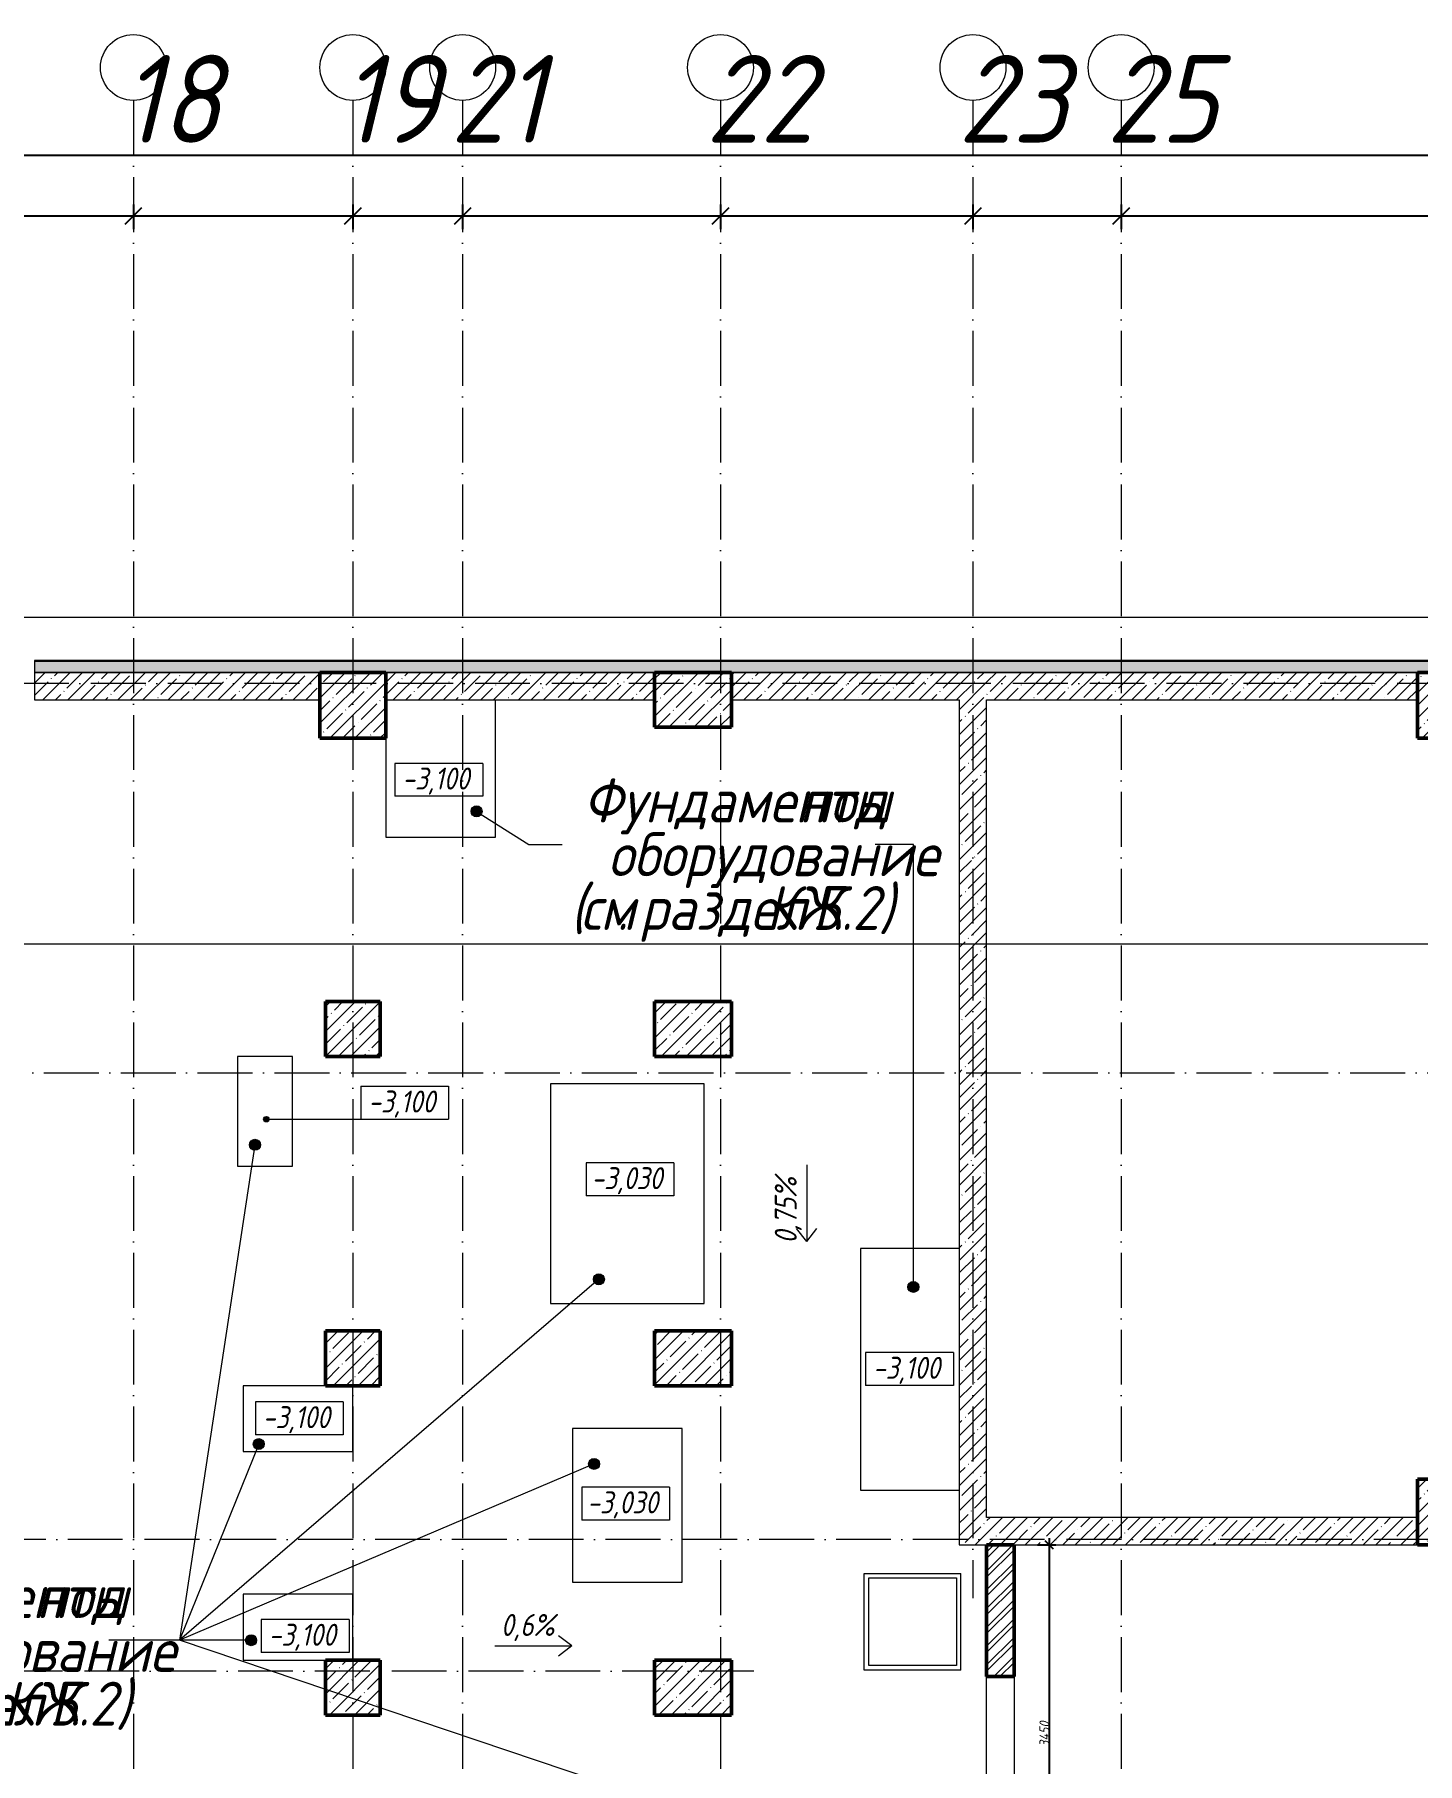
# Model space of a CAD drawing. Header units: millimetres. Extents: x -356862 to 418287, y 0 to 839748.
# Drawn here: x -324701 to -312101, y 534756 to 550509 of the extents above; entities that cross this region are included whole.
import ezdxf

# ---------------------------------------------------------------- set-up
doc = ezdxf.new("R2010")
doc.units = ezdxf.units.MM
doc.linetypes.add('50_200_ШТРИХ_1Т_ш5_п1_п1_', pattern=[700, 500, -100, 0, -100])
for name, color, linetype, lineweight in [('A-____-____-DIMS', 7, 'Continuous', 9), ('A-FLOR-____-OTLN', 7, 'Continuous', 9), ('A-WALL-____-MCUT', 7, 'Continuous', 13), ('A-WALL-____-MCUT-1', 7, 'Continuous', 9), ('A-WALL-____-MCUT-2', 7, 'Continuous', 50), ('A-WALL-____-MCUT-3', 7, 'Continuous', 9), ('A-WALL-____-PATT-1', 7, 'Continuous', 9), ('A-WALL-FNSH-MCUT-1', 7, 'Continuous', 9), ('G-____-____-DIMS', 7, 'Continuous', 9), ('G-____-____-TEXT', 7, 'Continuous', 9), ('S-COLS-____-MCUT', 7, 'Continuous', 50), ('S-COLS-____-OTLN', 7, 'Continuous', 9), ('S-GRID-____-IDEN', 7, 'Continuous', 9), ('S-GRID-____-OTLN-1', 7, '50_200_ШТРИХ_1Т_ш5_п1_п1_', 9)]:
    doc.layers.add(name, color=color, linetype=linetype, lineweight=lineweight)
for name, color, linetype, lineweight, true_color in [('A-WALL-____-OTLN-1', 7, 'Continuous', 9, 0x800000), ('A-WALL-____-PATT-2', 7, 'Continuous', 9, 0x787878), ('G-____-____-SYMB-1', 9, 'Continuous', 9, 0x808080)]:
    doc.layers.add(name, color=color, linetype=linetype, lineweight=lineweight, true_color=true_color)
doc.styles.add('ISOCPEUR_I', font='isocpeui.ttf', dxfattribs={"width": 0.9, "height": 2.5})
doc.styles.add('ISOCPEUR_I_2', font='isocpeui.ttf', dxfattribs={"width": 0.85, "height": 2.3})
doc.styles.add('ISOCPEUR_I_3', font='isocpeui.ttf', dxfattribs={"width": 0.85, "height": 2.2})
doc.styles.add('ISOCPEUR_I_7', font='isocpeui.ttf', dxfattribs={"width": 0.9, "height": 90})
doc.styles.add('ISOCPEUR_I_9', font='isocpeui.ttf', dxfattribs={"width": 0.9, "height": 250})
doc.dimstyles.new('ISO-1_8_0_9К_СРЕДНИЙ_Кладочные', dxfattribs={"dimscale": 304.8, "dimtxt": 89.638306, "dimasz": 0.246063, "dimexe": 0.19685, "dimexo": 0, "dimgap": 0, "dimtad": 1, "dimdec": 3, "dimrnd": 0.001, "dimdsep": 46, "dimtxsty": 'ISOCPEUR_I_7', "dimblk1": 'OBLIQUE', "dimblk2": 'OBLIQUE', "dimsah": 1, "dimcen": 0.09, "dimdle": 0.19685, "dimazin": 0, "dimtfac": 1, "dimtdec": 4, "dimtix": 1, "dimtmove": 2, "dimatfit": 3, "dimfxl": 1, "dimtvp": 1, "dimtolj": 1, "dimtzin": 0, "dimarcsym": 2})
doc.dimstyles.new('ISO-2_5_0_9К_БОЛЬШОЙ_ОСИ', dxfattribs={"dimscale": 304.8, "dimtxt": 248.995294, "dimasz": 0.492126, "dimexe": 0.393701, "dimexo": 0, "dimgap": 0, "dimtad": 1, "dimdec": 0, "dimzin": 0, "dimdsep": 46, "dimtxsty": 'ISOCPEUR_I', "dimblk1": 'OBLIQUE', "dimblk2": 'OBLIQUE', "dimsah": 1, "dimcen": 0.09, "dimdle": 0.393701, "dimazin": 0, "dimtfac": 1, "dimtdec": 4, "dimtix": 1, "dimtmove": 0, "dimatfit": 3, "dimfxl": 1, "dimtvp": 1, "dimtolj": 1, "dimtzin": 0, "dimarcsym": 2})
doc.dimstyles.new('ISO-2_5_0_9К_БОЛЬШОЙ_ОСИ_2', dxfattribs={"dimscale": 304.8, "dimtxt": 248.995294, "dimasz": 0.492126, "dimexe": 0.393701, "dimexo": 0, "dimgap": 0, "dimtad": 1, "dimdec": 0, "dimzin": 0, "dimdsep": 46, "dimtxsty": 'ISOCPEUR_I_9', "dimblk1": 'OBLIQUE', "dimblk2": 'OBLIQUE', "dimsah": 1, "dimcen": 0.09, "dimdle": 0.393701, "dimazin": 0, "dimtfac": 1, "dimtdec": 4, "dimtix": 1, "dimtmove": 2, "dimatfit": 3, "dimfxl": 1, "dimtvp": 1, "dimtolj": 1, "dimtzin": 0, "dimarcsym": 2})
pattern_1 = [(45, (-350751.34, 459015.94), (-114.04925, 114.04925), []), (45, (-350637.3, 459015.94), (-114.04925, 114.04925), [201.612, -40.322, 3.353, -36.97])]

# ---------------------------------------------------------------- blocks, each defined once
blk = doc.blocks.new('BSC_Колонна _Прямоугольная - 500х700-V4-АР1_Кладочный план подвала в осях 1-64_Ю-ЯЯ')
at = {"layer": 'S-COLS-____-OTLN'}
h = blk.add_hatch(dxfattribs=at)
h.set_pattern_fill('FP_9', color=256, style=0, pattern_type=2)
h.set_pattern_definition([(315, (-85431.04, 32050), (114.04925, 114.04925), []), (315, (-85431.04, 31935.95), (114.04925, 114.04925), [201.613, -40.323, 3.353, -36.97])])
h.paths.add_polyline_path([(-250, 350), (-250, -350), (250, -350), (250, 350)], flags=0)
at = {"layer": 'S-COLS-____-MCUT'}
for p, q in [((250, 350), (-250, 350)), ((-250, 350), (-250, -350)), ((250, -350), (250, 350)), ((-250, -350), (250, -350))]:
    blk.add_line(p, q, dxfattribs=at)
blk = doc.blocks.new('BSC_Колонна _Прямоугольная - 500х700-V65-АР1_Кладочный план подвала в осях 1-64_Ю-ЯЯ')
at = {"layer": 'S-COLS-____-OTLN'}
h = blk.add_hatch(dxfattribs=at)
h.set_pattern_fill('FP_79', color=256, style=0, pattern_type=2)
h.set_pattern_definition([(315, (-76431.04, 32050), (114.04925, 114.04925), []), (315, (-76431.04, 31935.95), (114.04925, 114.04925), [201.613, -40.323, 3.353, -36.97])])
h.paths.add_polyline_path([(-250, 250), (-250, -350), (250, -350), (250, 350), (-250, 350)], flags=0)
at = {"layer": 'S-COLS-____-MCUT'}
for p, q in [((250, 350), (-250, 350)), ((-250, 350), (-250, -350)), ((250, -350), (250, 350)), ((-250, -350), (250, -350))]:
    blk.add_line(p, q, dxfattribs=at)
blk = doc.blocks.new('BSC_Колонна _Прямоугольная - 500х700-V66-АР1_Кладочный план подвала в осях 1-64_Ю-ЯЯ')
at = {"layer": 'S-COLS-____-OTLN'}
h = blk.add_hatch(dxfattribs=at)
h.set_pattern_fill('FP_80', color=256, style=0, pattern_type=2)
h.set_pattern_definition([(315, (-79431.04, 32050), (114.04925, 114.04925), []), (315, (-79431.04, 31935.95), (114.04925, 114.04925), [201.613, -40.323, 3.353, -36.97])])
h.paths.add_polyline_path([(-250, 350), (-250, -350), (250, -350), (250, 350)], flags=0)
at = {"layer": 'S-COLS-____-MCUT'}
for p, q in [((250, 350), (-250, 350)), ((-250, 350), (-250, -350)), ((250, -350), (250, 350)), ((-250, -350), (250, -350))]:
    blk.add_line(p, q, dxfattribs=at)
blk = doc.blocks.new('BSC_Колонна _Прямоугольная - 500х700-V67-АР1_Кладочный план подвала в осях 1-64_Ю-ЯЯ')
at = {"layer": 'S-COLS-____-OTLN'}
h = blk.add_hatch(dxfattribs=at)
h.set_pattern_fill('FP_81', color=256, style=0, pattern_type=2)
h.set_pattern_definition([(315, (-82431.04, 32050), (114.04925, 114.04925), []), (315, (-82431.04, 31935.95), (114.04925, 114.04925), [201.613, -40.323, 3.353, -36.97])])
h.paths.add_polyline_path([(-250, 350), (-250, -350), (250, -350), (250, 350)], flags=0)
at = {"layer": 'S-COLS-____-MCUT'}
for p, q in [((250, 350), (-250, 350)), ((-250, 350), (-250, -350)), ((250, -350), (250, 350)), ((-250, -350), (250, -350))]:
    blk.add_line(p, q, dxfattribs=at)
blk = doc.blocks.new('BSC_Колонна _Прямоугольная - 600х600-V71-АР1_Кладочный план подвала в осях 1-64_Ю-ЯЯ')
at = {"layer": 'S-COLS-____-OTLN'}
h = blk.add_hatch(dxfattribs=at)
h.set_pattern_fill('FP_86', color=256, style=0, pattern_type=2)
h.set_pattern_definition([(45, (-38950, -85381.04), (-114.04925, 114.04925), []), (45, (-38835.95, -85381.04), (-114.04925, 114.04925), [201.613, -40.323, 3.353, -36.97])])
h.paths.add_polyline_path([(-300, -300), (300, -300), (300, 300), (-300, 300)], flags=0)
at = {"layer": 'S-COLS-____-MCUT'}
for p, q in [((300, 300), (-300, 300)), ((-300, 300), (-300, -300)), ((300, -300), (300, 300)), ((-300, -300), (300, -300))]:
    blk.add_line(p, q, dxfattribs=at)
blk = doc.blocks.new('BSC_Колонна _Прямоугольная - 600х600-V75-АР1_Кладочный план подвала в осях 1-64_Ю-ЯЯ')
at = {"layer": 'S-COLS-____-OTLN'}
h = blk.add_hatch(dxfattribs=at)
h.set_pattern_fill('FP_90', color=256, style=0, pattern_type=2)
h.set_pattern_definition([(45, (-38950, -78031.04), (-114.04925, 114.04925), []), (45, (-38835.95, -78031.04), (-114.04925, 114.04925), [201.613, -40.323, 3.353, -36.97])])
h.paths.add_polyline_path([(-300, -300), (300, -300), (300, 300), (-300, 300)], flags=0)
at = {"layer": 'S-COLS-____-MCUT'}
for p, q in [((300, 300), (-300, 300)), ((-300, 300), (-300, -300)), ((300, -300), (300, 300)), ((-300, -300), (300, -300))]:
    blk.add_line(p, q, dxfattribs=at)
blk = doc.blocks.new('BSC_Колонна _Прямоугольная - 500х500-V176-АР1_Кладочный план подвала в осях 1-64_Ю-ЯЯ')
at = {"layer": 'S-COLS-____-OTLN'}
h = blk.add_hatch(dxfattribs=at)
h.set_pattern_fill('FP_195', color=256, style=0, pattern_type=2)
h.set_pattern_definition([(45, (-28950, -82431.04), (-114.04925, 114.04925), []), (45, (-28835.95, -82431.04), (-114.04925, 114.04925), [201.613, -40.323, 3.353, -36.97])])
h.paths.add_polyline_path([(-250, -250), (250, -250), (250, 250), (-250, 250)], flags=0)
at = {"layer": 'S-COLS-____-MCUT'}
for p, q in [((250, 250), (-250, 250)), ((-250, 250), (-250, -250)), ((250, -250), (250, 250)), ((-250, -250), (250, -250))]:
    blk.add_line(p, q, dxfattribs=at)
blk = doc.blocks.new('Ось сетки - Круг_Ø6_00__ISO-2_5_0_9K_-25732049-АР1_Кладочный план подвала в осях 1-64_Ю-ЯЯ')
at = {"layer": 'S-GRID-____-IDEN'}
blk.add_circle((0, 0), 3, dxfattribs=at)
blk = doc.blocks.new('_Oblique')
at = {"color": 0, "linetype": 'ByBlock', "lineweight": -2}
blk.add_line((-0.5, -0.5), (0.5, 0.5), dxfattribs=at)
blk = doc.blocks.new('*D8479')
at = {"layer": 'A-____-____-DIMS', "color": 0, "lineweight": -2, "transparency": 16777216}
for p, q in [((-327321, 548856), (-323681, 548856)), ((-327201, 548962), (-327201, 548736)), ((-323801, 548962), (-323801, 548736))]:
    blk.add_line(p, q, dxfattribs=at)
at = {"layer": 'Defpoints', "color": 0, "transparency": 16777216}
for p in [(-327201, 548962), (-323801, 548962), (-323801, 548856)]:
    blk.add_point(p, dxfattribs=at)
at = {"layer": 'A-____-____-DIMS', "color": 0, "lineweight": -2, "transparency": 16777216, "xscale": 150, "yscale": 150, "zscale": 150, "rotation": 180}
blk.add_blockref('_Oblique', (-327201, 548856), dxfattribs=at)
at = {"layer": 'A-____-____-DIMS', "color": 0, "lineweight": -2, "transparency": 16777216, "xscale": 150, "yscale": 150, "zscale": 150}
blk.add_blockref('_Oblique', (-323801, 548856), dxfattribs=at)
at = {"layer": 'A-____-____-DIMS', "color": 0, "transparency": 16777216, "insert": (-325501, 548858), "char_height": 2.5, "width": 781.46, "attachment_point": 5, "style": 'ISOCPEUR_I'}
blk.add_mtext('\\A1;3400', dxfattribs=at)
blk = doc.blocks.new('*D8480')
at = {"layer": 'A-____-____-DIMS', "color": 0, "lineweight": -2, "transparency": 16777216}
for p, q in [((-323921, 548856), (-321681, 548856)), ((-323801, 548962), (-323801, 548736)), ((-321801, 548962), (-321801, 548736))]:
    blk.add_line(p, q, dxfattribs=at)
at = {"layer": 'Defpoints', "color": 0, "transparency": 16777216}
for p in [(-323801, 548962), (-321801, 548962), (-321801, 548856)]:
    blk.add_point(p, dxfattribs=at)
at = {"layer": 'A-____-____-DIMS', "color": 0, "lineweight": -2, "transparency": 16777216, "xscale": 150, "yscale": 150, "zscale": 150, "rotation": 180}
blk.add_blockref('_Oblique', (-323801, 548856), dxfattribs=at)
at = {"layer": 'A-____-____-DIMS', "color": 0, "lineweight": -2, "transparency": 16777216, "xscale": 150, "yscale": 150, "zscale": 150}
blk.add_blockref('_Oblique', (-321801, 548856), dxfattribs=at)
at = {"layer": 'A-____-____-DIMS', "color": 0, "transparency": 16777216, "insert": (-322801, 548858), "char_height": 2.5, "width": 758.48, "attachment_point": 5, "style": 'ISOCPEUR_I'}
blk.add_mtext('\\A1;2000', dxfattribs=at)
blk = doc.blocks.new('*D8481')
at = {"layer": 'A-____-____-DIMS', "color": 0, "lineweight": -2, "transparency": 16777216}
for p, q in [((-321921, 548856), (-320681, 548856)), ((-321801, 548962), (-321801, 548736)), ((-320801, 548962), (-320801, 548736))]:
    blk.add_line(p, q, dxfattribs=at)
at = {"layer": 'Defpoints', "color": 0, "transparency": 16777216}
for p in [(-321801, 548962), (-320801, 548962), (-320801, 548856)]:
    blk.add_point(p, dxfattribs=at)
at = {"layer": 'A-____-____-DIMS', "color": 0, "lineweight": -2, "transparency": 16777216, "xscale": 150, "yscale": 150, "zscale": 150, "rotation": 180}
blk.add_blockref('_Oblique', (-321801, 548856), dxfattribs=at)
at = {"layer": 'A-____-____-DIMS', "color": 0, "lineweight": -2, "transparency": 16777216, "xscale": 150, "yscale": 150, "zscale": 150}
blk.add_blockref('_Oblique', (-320801, 548856), dxfattribs=at)
at = {"layer": 'A-____-____-DIMS', "color": 0, "transparency": 16777216, "insert": (-321301, 548858), "char_height": 2.5, "width": 701.02, "attachment_point": 5, "style": 'ISOCPEUR_I'}
blk.add_mtext('\\A1;1000', dxfattribs=at)
blk = doc.blocks.new('*D8482')
at = {"layer": 'A-____-____-DIMS', "color": 0, "lineweight": -2, "transparency": 16777216}
for p, q in [((-320921, 548856), (-318331, 548856)), ((-320801, 548962), (-320801, 548736)), ((-318451, 548962), (-318451, 548736))]:
    blk.add_line(p, q, dxfattribs=at)
at = {"layer": 'Defpoints', "color": 0, "transparency": 16777216}
for p in [(-320801, 548962), (-318451, 548962), (-318451, 548856)]:
    blk.add_point(p, dxfattribs=at)
at = {"layer": 'A-____-____-DIMS', "color": 0, "lineweight": -2, "transparency": 16777216, "xscale": 150, "yscale": 150, "zscale": 150, "rotation": 180}
blk.add_blockref('_Oblique', (-320801, 548856), dxfattribs=at)
at = {"layer": 'A-____-____-DIMS', "color": 0, "lineweight": -2, "transparency": 16777216, "xscale": 150, "yscale": 150, "zscale": 150}
blk.add_blockref('_Oblique', (-318451, 548856), dxfattribs=at)
at = {"layer": 'A-____-____-DIMS', "color": 0, "transparency": 16777216, "insert": (-319626, 548858), "char_height": 2.5, "width": 758.48, "attachment_point": 5, "style": 'ISOCPEUR_I'}
blk.add_mtext('\\A1;2350', dxfattribs=at)
blk = doc.blocks.new('*D8483')
at = {"layer": 'A-____-____-DIMS', "color": 0, "lineweight": -2, "transparency": 16777216}
for p, q in [((-318571, 548856), (-316031, 548856)), ((-318451, 548962), (-318451, 548736)), ((-316151, 548962), (-316151, 548736))]:
    blk.add_line(p, q, dxfattribs=at)
at = {"layer": 'Defpoints', "color": 0, "transparency": 16777216}
for p in [(-318451, 548962), (-316151, 548962), (-316151, 548856)]:
    blk.add_point(p, dxfattribs=at)
at = {"layer": 'A-____-____-DIMS', "color": 0, "lineweight": -2, "transparency": 16777216, "xscale": 150, "yscale": 150, "zscale": 150, "rotation": 180}
blk.add_blockref('_Oblique', (-318451, 548856), dxfattribs=at)
at = {"layer": 'A-____-____-DIMS', "color": 0, "lineweight": -2, "transparency": 16777216, "xscale": 150, "yscale": 150, "zscale": 150}
blk.add_blockref('_Oblique', (-316151, 548856), dxfattribs=at)
at = {"layer": 'A-____-____-DIMS', "color": 0, "transparency": 16777216, "insert": (-317301, 548858), "char_height": 2.5, "width": 758.48, "attachment_point": 5, "style": 'ISOCPEUR_I'}
blk.add_mtext('\\A1;2300', dxfattribs=at)
blk = doc.blocks.new('*D8484')
at = {"layer": 'A-____-____-DIMS', "color": 0, "lineweight": -2, "transparency": 16777216}
for p, q in [((-316271, 548856), (-314681, 548856)), ((-316151, 548962), (-316151, 548736)), ((-314801, 548962), (-314801, 548736))]:
    blk.add_line(p, q, dxfattribs=at)
at = {"layer": 'Defpoints', "color": 0, "transparency": 16777216}
for p in [(-316151, 548962), (-314801, 548962), (-314801, 548856)]:
    blk.add_point(p, dxfattribs=at)
at = {"layer": 'A-____-____-DIMS', "color": 0, "lineweight": -2, "transparency": 16777216, "xscale": 150, "yscale": 150, "zscale": 150, "rotation": 180}
blk.add_blockref('_Oblique', (-316151, 548856), dxfattribs=at)
at = {"layer": 'A-____-____-DIMS', "color": 0, "lineweight": -2, "transparency": 16777216, "xscale": 150, "yscale": 150, "zscale": 150}
blk.add_blockref('_Oblique', (-314801, 548856), dxfattribs=at)
at = {"layer": 'A-____-____-DIMS', "color": 0, "transparency": 16777216, "insert": (-315476, 548858), "char_height": 2.5, "width": 701.02, "attachment_point": 5, "style": 'ISOCPEUR_I'}
blk.add_mtext('\\A1;1350', dxfattribs=at)
blk = doc.blocks.new('*D8485')
at = {"layer": 'A-____-____-DIMS', "color": 0, "lineweight": -2, "transparency": 16777216}
for p, q in [((-314921, 548856), (-311681, 548856)), ((-314801, 548962), (-314801, 548736)), ((-311801, 548962), (-311801, 548736))]:
    blk.add_line(p, q, dxfattribs=at)
at = {"layer": 'Defpoints', "color": 0, "transparency": 16777216}
for p in [(-314801, 548962), (-311801, 548962), (-311801, 548856)]:
    blk.add_point(p, dxfattribs=at)
at = {"layer": 'A-____-____-DIMS', "color": 0, "lineweight": -2, "transparency": 16777216, "xscale": 150, "yscale": 150, "zscale": 150, "rotation": 180}
blk.add_blockref('_Oblique', (-314801, 548856), dxfattribs=at)
at = {"layer": 'A-____-____-DIMS', "color": 0, "lineweight": -2, "transparency": 16777216, "xscale": 150, "yscale": 150, "zscale": 150}
blk.add_blockref('_Oblique', (-311801, 548856), dxfattribs=at)
at = {"layer": 'A-____-____-DIMS', "color": 0, "transparency": 16777216, "insert": (-313301, 548858), "char_height": 2.5, "width": 758.48, "attachment_point": 5, "style": 'ISOCPEUR_I'}
blk.add_mtext('\\A1;3000', dxfattribs=at)
blk = doc.blocks.new('*D8368')
at = {"layer": 'A-____-____-DIMS', "color": 0, "lineweight": -2, "transparency": 16777216}
for p, q in [((-353101, 549515), (-353101, 549289)), ((-249601, 549515), (-249601, 549289)), ((-353221, 549409), (-301868, 549409)), ((-249481, 549409), (-300989, 549409))]:
    blk.add_line(p, q, dxfattribs=at)
at = {"layer": 'Defpoints', "color": 0, "transparency": 16777216}
for p in [(-353101, 549515), (-249601, 549515), (-249601, 549409)]:
    blk.add_point(p, dxfattribs=at)
at = {"layer": 'A-____-____-DIMS', "color": 0, "lineweight": -2, "transparency": 16777216, "xscale": 150, "yscale": 150, "zscale": 150, "rotation": 180}
blk.add_blockref('_Oblique', (-353101, 549409), dxfattribs=at)
at = {"layer": 'A-____-____-DIMS', "color": 0, "lineweight": -2, "transparency": 16777216, "xscale": 150, "yscale": 150, "zscale": 150}
blk.add_blockref('_Oblique', (-249601, 549409), dxfattribs=at)
at = {"layer": 'A-____-____-DIMS', "color": 0, "transparency": 16777216, "insert": (-301969, 549735), "char_height": 250, "width": 1080.26, "attachment_point": 1, "line_spacing_factor": 1.149209, "style": 'ISOCPEUR_I_9'}
blk.add_mtext('\\A1;103500', dxfattribs=at)
blk = doc.blocks.new('*D8301')
at = {"layer": 'A-____-____-DIMS', "color": 0, "lineweight": -2, "transparency": 16777216}
for p, q in [((-315562, 536747), (-315395, 536747)), ((-315455, 533237), (-315455, 536807)), ((-316026, 533297), (-315395, 533297))]:
    blk.add_line(p, q, dxfattribs=at)
at = {"layer": 'Defpoints', "color": 0, "transparency": 16777216}
for p in [(-315562, 536747), (-315455, 536747), (-316026, 533297)]:
    blk.add_point(p, dxfattribs=at)
at = {"layer": 'A-____-____-DIMS', "color": 0, "lineweight": -2, "transparency": 16777216, "xscale": 75, "yscale": 75, "zscale": 75}
for p, rotation in [((-315455, 536747), 90), ((-315455, 533297), 270)]:
    blk.add_blockref('_Oblique', p, dxfattribs=dict(at, rotation=rotation))
at = {"layer": 'A-____-____-DIMS', "color": 0, "transparency": 16777216, "insert": (-315500, 535022), "char_height": 90, "width": 562.65, "attachment_point": 5, "rotation": 90, "style": 'ISOCPEUR_I_7'}
blk.add_mtext('\\A1;3450', dxfattribs=at)
blk = doc.blocks.new('Высотные отметки - 9_5х3_5_h_-17668430-АР1_Кладочный план подвала в осях 1-64_Ю-ЯЯ')
at = {"layer": 'G-____-____-DIMS'}
for p, q in [((-4, 3), (-4, 0)), ((4, 3), (-4, 3)), ((4, 3), (4, 0)), ((4, 0), (-4, 0))]:
    blk.add_line(p, q, dxfattribs=at)

msp = doc.modelspace()

# ---------------------------------------------------------------- hatches: boundary and pattern name
at = {"layer": 'A-WALL-____-PATT-1'}
h = msp.add_hatch(dxfattribs=at)
h.set_pattern_fill('FP_54', color=256, style=0, pattern_type=2)
h.set_pattern_definition([(0, (-350751.34, 459015.94), (120.967, 69.841), [80.645, -161.29]), (120, (-350751.34, 459015.94), (-120.96808, 69.84086), [80.645, -161.29]), (60, (-350751.34, 459015.94), (-8e-05, 139.68186), [0, -161.29, 80.645, 0])])
h.paths.add_polyline_path([(-249499.3432, 544698.983), (-249499.3432, 544798.983), (-324701.3432, 544798.983), (-324701.3432, 544698.983), (-249501.3432, 544698.983)], flags=0)
h.paths.add_polyline_path([(-326301.3432, 544698.983), (-326301.3432, 544798.983), (-353203.3432, 544798.983), (-353203.3432, 544698.983), (-329555.828, 544698.983)], flags=0)
h = msp.add_hatch(dxfattribs=at)
h.set_pattern_fill('FP_1', color=256, style=0, pattern_type=2)
h.set_pattern_definition(pattern_1)
h.paths.add_polyline_path([(-322101.3432, 544446.983), (-322101.3432, 544696.983), (-324701.3432, 544696.983), (-324701.3432, 544446.983), (-322485.9606, 544446.983)], flags=0)
h.paths.add_polyline_path([(-327051.3432, 544446.983), (-326301.3432, 544446.983), (-326301.3432, 544696.983), (-327051.3432, 544696.983)], flags=0)
h = msp.add_hatch(dxfattribs=at)
h.set_pattern_fill('FP_1', color=256, style=0, pattern_type=2)
h.set_pattern_definition(pattern_1)
h.paths.add_polyline_path([(-321501.3432, 544446.983), (-319051.3432, 544446.983), (-319051.3432, 544696.983), (-321501.3432, 544696.983)], flags=0)
h = msp.add_hatch(dxfattribs=at)
h.set_pattern_fill('FP_1', color=256, style=0, pattern_type=2)
h.set_pattern_definition(pattern_1)
h.paths.add_polyline_path([(-316276.3432, 544446.983), (-316276.3432, 544696.983), (-318351.3432, 544696.983), (-318351.3432, 544446.983)], flags=0)
h = msp.add_hatch(dxfattribs=at)
h.set_pattern_fill('FP_1', color=256, style=0, pattern_type=2)
h.set_pattern_definition(pattern_1)
h.paths.add_polyline_path([(-316026.3432, 536996.983), (-316026.3432, 544696.983), (-316276.3432, 544696.983), (-316276.3432, 536996.983)], flags=0)
h = msp.add_hatch(dxfattribs=at)
h.set_pattern_fill('FP_1', color=256, style=0, pattern_type=2)
h.set_pattern_definition(pattern_1)
h.paths.add_polyline_path([(-316026.3432, 544446.983), (-312101.3432, 544446.983), (-312101.3432, 544696.983), (-316026.3432, 544696.983)], flags=0)
h = msp.add_hatch(dxfattribs=at)
h.set_pattern_fill('FP_1', color=256, style=0, pattern_type=2)
h.set_pattern_definition(pattern_1)
h.paths.add_polyline_path([(-312101.3432, 536746.983), (-312101.3432, 536996.983), (-316276.3432, 536996.983), (-316276.3432, 536746.983), (-315416.0932, 536746.983)], flags=0)
at = {"layer": 'A-WALL-____-PATT-2'}
h = msp.add_hatch(dxfattribs=at)
h.set_pattern_fill('FP_53', color=256, style=0, pattern_type=2)
h.set_pattern_definition([(45, (-350751.34, 459015.94), (-85.53659, 85.53659), []), (45, (-350694.32, 459015.94), (-85.53659, 85.53659), [])])
h.paths.add_polyline_path([(-316026.3432, 533296.983), (-315776.3432, 533296.983), (-315776.3432, 534446.983), (-316026.3432, 534446.983)], flags=0)
h.paths.add_polyline_path([(-315776.3432, 535546.983), (-315776.3432, 536746.983), (-316026.3432, 536746.983), (-316026.3432, 535546.983)], flags=0)
at = {"layer": 'G-____-____-DIMS'}
h = msp.add_hatch(color=256, dxfattribs=at)
edge = h.paths.add_edge_path(flags=0)
edge.add_arc((-322589.478, 540625.7954), 25, 0, 360)
at = {"layer": 'G-____-____-TEXT'}
h = msp.add_hatch(color=256, dxfattribs=at)
edge = h.paths.add_edge_path(flags=0)
edge.add_arc((-320674.2828, 543430.8517), 50, 0, 360)
h = msp.add_hatch(color=256, dxfattribs=at)
edge = h.paths.add_edge_path(flags=0)
edge.add_arc((-322692.9768, 540392.6938), 50, 0, 360)
h = msp.add_hatch(color=256, dxfattribs=at)
edge = h.paths.add_edge_path(flags=0)
edge.add_arc((-319559.825, 539167.1937), 50, 0, 360)
h = msp.add_hatch(color=256, dxfattribs=at)
edge = h.paths.add_edge_path(flags=0)
edge.add_arc((-316694.4187, 539097.9654), 50, 0, 360)
h = msp.add_hatch(color=256, dxfattribs=at)
edge = h.paths.add_edge_path(flags=0)
edge.add_arc((-322658.5183, 537665.426), 50, 0, 360)
h = msp.add_hatch(color=256, dxfattribs=at)
edge = h.paths.add_edge_path(flags=0)
edge.add_arc((-319602.9572, 537484.9229), 50, 0, 360)
h = msp.add_hatch(color=256, dxfattribs=at)
edge = h.paths.add_edge_path(flags=0)
edge.add_arc((-322728.0789, 535878.8058), 50, 0, 360)
at = {"layer": 'S-COLS-____-OTLN'}
h = msp.add_hatch(dxfattribs=at)
h.set_pattern_fill('FP_1', color=256, style=0, pattern_type=2)
h.set_pattern_definition(pattern_1)
h.paths.add_polyline_path([(-322101.3432, 544096.983), (-321501.3432, 544096.983), (-321501.3432, 544696.983), (-322101.3432, 544696.983)], flags=0)
h = msp.add_hatch(dxfattribs=at)
h.set_pattern_fill('FP_1', color=256, style=0, pattern_type=2)
h.set_pattern_definition(pattern_1)
h.paths.add_polyline_path([(-322051.3432, 538196.983), (-321551.3432, 538196.983), (-321551.3432, 538696.983), (-322051.3432, 538696.983)], flags=0)
h = msp.add_hatch(dxfattribs=at)
h.set_pattern_fill('FP_1', color=256, style=0, pattern_type=2)
h.set_pattern_definition(pattern_1)
h.paths.add_polyline_path([(-322051.3432, 535196.983), (-321551.3432, 535196.983), (-321551.3432, 535696.983), (-322051.3432, 535696.983), (-322051.3432, 535614.0209)], flags=0)

# ---------------------------------------------------------------- linework, layer by layer
at = {"layer": 'A-FLOR-____-OTLN'}
for p, q in [((-300601.3432, 545196.983), (-353701.3432, 545196.983)), ((-320501.3432, 543196.983), (-320501.3432, 544446.983)), ((-321501.3432, 544096.983), (-321501.3432, 543196.983)), ((-321501.3432, 543196.983), (-320501.3432, 543196.983)), ((-322351.3432, 541196.983), (-322851.3432, 541196.983)), ((-322851.3432, 541196.983), (-322851.3432, 540196.983)), ((-322351.3432, 540196.983), (-322351.3432, 541196.983)), ((-320001.3432, 540946.983), (-320001.3432, 538946.983)), ((-318601.3432, 540946.983), (-320001.3432, 540946.983)), ((-318601.3432, 538946.983), (-318601.3432, 540946.983)), ((-322851.3432, 540196.983), (-322351.3432, 540196.983)), ((-316276.3432, 539446.983), (-317176.3432, 539446.983)), ((-317176.3432, 539446.983), (-317176.3432, 537246.983)), ((-320001.3432, 538946.983), (-318601.3432, 538946.983)), ((-322051.3432, 538196.983), (-322801.3432, 538196.983)), ((-322801.3432, 538196.983), (-322801.3432, 537596.983)), ((-321801.3432, 537596.983), (-321801.3432, 538196.983)), ((-319801.3432, 537806.983), (-319801.3432, 536406.983)), ((-318801.3432, 537806.983), (-319801.3432, 537806.983)), ((-318801.3432, 536406.983), (-318801.3432, 537806.983)), ((-322801.3432, 537596.983), (-321801.3432, 537596.983)), ((-317176.3432, 537246.983), (-316276.3432, 537246.983)), ((-319801.3432, 536406.983), (-318801.3432, 536406.983)), ((-317141.3432, 536486.983), (-316261.3432, 536486.983)), ((-317141.3432, 535606.983), (-317141.3432, 536486.983)), ((-317101.3432, 536446.983), (-316301.3432, 536446.983)), ((-317101.3432, 535646.983), (-317101.3432, 536446.983)), ((-316301.3432, 536446.983), (-316301.3432, 535646.983)), ((-316261.3432, 535606.983), (-316261.3432, 536486.983)), ((-321801.3432, 536296.983), (-322801.3432, 536296.983)), ((-322801.3432, 536296.983), (-322801.3432, 535696.983)), ((-321801.3432, 535696.983), (-321801.3432, 536296.983)), ((-322801.3432, 535696.983), (-322051.3432, 535696.983)), ((-316261.3432, 535606.983), (-317141.3432, 535606.983)), ((-316301.3432, 535646.983), (-317101.3432, 535646.983))]:
    msp.add_line(p, q, dxfattribs=at)
at = {"layer": 'A-WALL-____-MCUT'}
for p, q in [((-249391.3432, 544806.983), (-324701.3432, 544806.983)), ((-324701.3432, 544806.983), (-324701.3432, 544798.983)), ((-324701.3432, 544798.983), (-249399.3432, 544798.983))]:
    msp.add_line(p, q, dxfattribs=at)
at = {"layer": 'A-WALL-____-MCUT-1'}
for p, q in [((-324701.3432, 544696.983), (-322101.3432, 544696.983)), ((-324701.3432, 544696.983), (-324701.3432, 544446.983)), ((-322101.3432, 544696.983), (-324701.3432, 544696.983)), ((-322101.3432, 544446.983), (-322101.3432, 544696.983)), ((-319051.3432, 544696.983), (-321501.3432, 544696.983)), ((-321501.3432, 544696.983), (-321501.3432, 544446.983)), ((-312101.3432, 544696.983), (-318351.3432, 544696.983)), ((-324701.3432, 544446.983), (-322101.3432, 544446.983)), ((-321501.3432, 544446.983), (-319051.3432, 544446.983)), ((-318351.3432, 544446.983), (-316276.3432, 544446.983)), ((-316276.3432, 544446.983), (-316276.3432, 536746.983)), ((-316026.3432, 536996.983), (-316026.3432, 544446.983)), ((-316026.3432, 544446.983), (-312101.3432, 544446.983)), ((-312101.3432, 536996.983), (-316026.3432, 536996.983)), ((-316276.3432, 536746.983), (-312101.3432, 536746.983))]:
    msp.add_line(p, q, dxfattribs=at)
at = {"layer": 'A-WALL-____-MCUT-2'}
for p, q in [((-316026.3432, 536746.983), (-316026.3432, 535546.983)), ((-315776.3432, 536746.983), (-316026.3432, 536746.983)), ((-315776.3432, 535546.983), (-315776.3432, 536746.983)), ((-316026.3432, 535546.983), (-315776.3432, 535546.983))]:
    msp.add_line(p, q, dxfattribs=at)
at = {"layer": 'A-WALL-____-MCUT-3'}
for p, q in [((-324701.3432, 544798.983), (-324701.3432, 544698.983)), ((-324701.3432, 544698.983), (-249499.3432, 544698.983))]:
    msp.add_line(p, q, dxfattribs=at)
at = {"layer": 'A-WALL-____-OTLN-1'}
for p, q in [((-316026.3432, 534446.983), (-316026.3432, 535546.983)), ((-315776.3432, 535546.983), (-315776.3432, 534446.983))]:
    msp.add_line(p, q, dxfattribs=at)
at = {"layer": 'A-WALL-FNSH-MCUT-1'}
for p, q in [((-324701.3432, 544698.983), (-324701.3432, 544696.983)), ((-322101.3432, 544696.983), (-319051.3432, 544696.983)), ((-318351.3432, 544696.983), (-312101.3432, 544696.983))]:
    msp.add_line(p, q, dxfattribs=at)
at = {"layer": 'G-____-____-DIMS'}
for p, q in [((-322589.478, 540625.7954), (-322302.5083, 540625.7954)), ((-322302.5083, 540625.7954), (-321328.5919, 540625.7954)), ((-317665.727, 540210.1902), (-317665.727, 539510.1902)), ((-317665.727, 539510.1902), (-317757.8062, 539630.1902)), ((-317665.727, 539510.1902), (-317573.6477, 539630.1902)), ((-319806.6892, 535826.4283), (-319926.6892, 535918.5076)), ((-320506.6892, 535826.4283), (-319806.6892, 535826.4283)), ((-319806.6892, 535826.4283), (-319926.6892, 535734.3491))]:
    msp.add_line(p, q, dxfattribs=at)
msp.add_circle((-322589.478, 540625.7954), 25, dxfattribs=at)
at = {"layer": 'G-____-____-SYMB-1'}
msp.add_line((-355613.4461, 542224.9935), (-246620.9926, 542224.9935), dxfattribs=at)
at = {"layer": 'G-____-____-TEXT'}
for p, q in [((-320674.2828, 543430.8517), (-320197.2144, 543128.8781)), ((-320197.2144, 543128.8781), (-319893.1786, 543128.8781)), ((-316694.4187, 543128.8781), (-317042.0459, 543128.8781)), ((-316694.4187, 539097.9654), (-316694.4187, 543128.8781)), ((-322692.9768, 540392.6938), (-323381.185, 535878.8058)), ((-319559.825, 539167.1937), (-323381.185, 535878.8058)), ((-322658.5183, 537665.426), (-323381.185, 535878.8058)), ((-319602.9572, 537484.9229), (-323381.185, 535878.8058)), ((-323381.185, 535878.8058), (-324026.0071, 535878.8058)), ((-323381.185, 535878.8058), (-324026.0071, 535878.8058)), ((-322728.0789, 535878.8058), (-324026.0071, 535878.8058)), ((-323381.185, 535878.8058), (-324026.0071, 535878.8058)), ((-323381.185, 535878.8058), (-324026.0071, 535878.8058)), ((-323381.185, 535878.8058), (-324026.0071, 535878.8058)), ((-318021.0686, 534074.1151), (-323381.185, 535878.8058))]:
    msp.add_line(p, q, dxfattribs=at)
for centre in [(-320674.2828, 543430.8517), (-322692.9768, 540392.6938), (-319559.825, 539167.1937), (-316694.4187, 539097.9654), (-322658.5183, 537665.426), (-319602.9572, 537484.9229), (-322728.0789, 535878.8058)]:
    msp.add_circle(centre, 50, dxfattribs=at)
at = {"layer": 'S-COLS-____-MCUT'}
for p, q in [((-321501.3432, 544696.983), (-322101.3432, 544696.983)), ((-322101.3432, 544696.983), (-322101.3432, 544096.983)), ((-321501.3432, 544096.983), (-321501.3432, 544696.983)), ((-322101.3432, 544096.983), (-321501.3432, 544096.983)), ((-321551.3432, 538696.983), (-322051.3432, 538696.983)), ((-322051.3432, 538696.983), (-322051.3432, 538196.983)), ((-321551.3432, 538196.983), (-321551.3432, 538696.983)), ((-322051.3432, 538196.983), (-321551.3432, 538196.983)), ((-321551.3432, 535696.983), (-322051.3432, 535696.983)), ((-322051.3432, 535696.983), (-322051.3432, 535196.983)), ((-321551.3432, 535196.983), (-321551.3432, 535696.983)), ((-322051.3432, 535196.983), (-321551.3432, 535196.983))]:
    msp.add_line(p, q, dxfattribs=at)
at = {"layer": 'S-GRID-____-OTLN-1'}
for p, q in [((-323801.3432, 549908.7924), (-323801.3432, 511907.5288)), ((-321801.3432, 549908.7924), (-321801.3432, 525691.4247)), ((-320801.3432, 549908.7924), (-320801.3432, 511907.5288)), ((-318451.3432, 549908.7924), (-318451.3432, 525691.4247)), ((-316151.3432, 549908.7924), (-316151.3432, 536263.2712)), ((-314801.3432, 549908.7924), (-314801.3432, 511907.5288)), ((-246676.9366, 544596.983), (-355420.1134, 544596.983)), ((-355420.1134, 541046.983), (-246676.9366, 541046.983)), ((-303596.7455, 536796.983), (-355420.1134, 536796.983)), ((-318146.3432, 535596.983), (-355420.1134, 535596.983))]:
    msp.add_line(p, q, dxfattribs=at)

# ---------------------------------------------------------------- block references
at = {"layer": 'G-____-____-DIMS', "xscale": 99.99999999999993, "yscale": 99.99999999999993, "zscale": 99.99999999999993}
for p in [(-321018.3396, 543568.4905), (-319276.6426, 539927.219), (-316729.9326, 538199.2553), (-322289.3847, 537749.5328), (-319315.509, 536973.4405), (-322235.6485, 535767.0765)]:
    msp.add_blockref('Высотные отметки - 9_5х3_5_h_-17668430-АР1_Кладочный план подвала в осях 1-64_Ю-ЯЯ', p, dxfattribs=at)
at = {"layer": 'G-____-____-DIMS', "extrusion": (0, 0, -1), "xscale": 99.99999999999993, "yscale": 99.99999999999993, "zscale": 99.99999999999993}
msp.add_blockref('Высотные отметки - 9_5х3_5_h_-17668430-АР1_Кладочный план подвала в осях 1-64_Ю-ЯЯ', (321328.5919, 540625.7954), dxfattribs=at)
at = {"layer": 'S-COLS-____-OTLN', "rotation": 89.9999999999999}
for name, p in [('BSC_Колонна _Прямоугольная - 500х700-V4-АР1_Кладочный план подвала в осях 1-64_Ю-ЯЯ', (-318701.3432, 544446.983)), ('BSC_Колонна _Прямоугольная - 500х700-V67-АР1_Кладочный план подвала в осях 1-64_Ю-ЯЯ', (-318701.3432, 541446.983)), ('BSC_Колонна _Прямоугольная - 500х700-V66-АР1_Кладочный план подвала в осях 1-64_Ю-ЯЯ', (-318701.3432, 538446.983)), ('BSC_Колонна _Прямоугольная - 500х700-V65-АР1_Кладочный план подвала в осях 1-64_Ю-ЯЯ', (-318701.3432, 535446.983))]:
    msp.add_blockref(name, p, dxfattribs=at)
at = {"layer": 'S-COLS-____-OTLN'}
for name, p in [('BSC_Колонна _Прямоугольная - 600х600-V71-АР1_Кладочный план подвала в осях 1-64_Ю-ЯЯ', (-311801.3432, 544396.983)), ('BSC_Колонна _Прямоугольная - 500х500-V176-АР1_Кладочный план подвала в осях 1-64_Ю-ЯЯ', (-321801.3432, 541446.983)), ('BSC_Колонна _Прямоугольная - 600х600-V75-АР1_Кладочный план подвала в осях 1-64_Ю-ЯЯ', (-311801.3432, 537046.983))]:
    msp.add_blockref(name, p, dxfattribs=at)
at = {"layer": 'S-GRID-____-IDEN', "xscale": 99.99999999999993, "yscale": 99.99999999999993, "zscale": 99.99999999999993, "rotation": 180}
for p in [(-323801.3432, 550208.7924), (-321801.3432, 550208.7924), (-320801.3432, 550208.7924), (-318451.3432, 550208.7924), (-316151.3432, 550208.7924), (-314801.3432, 550208.7924)]:
    msp.add_blockref('Ось сетки - Круг_Ø6_00__ISO-2_5_0_9K_-25732049-АР1_Кладочный план подвала в осях 1-64_Ю-ЯЯ', p, dxfattribs=at)

# ---------------------------------------------------------------- texts
at = {"layer": 'G-____-____-DIMS', "char_height": 200, "attachment_point": 1, "line_spacing_factor": 1.149209}
for s, insert, width, style in [('-3,100', (-321350.9863, 543829.7816), 798.352111, 'ISOCPEUR_I_2'), ('-3,100', (-321661.2386, 540887.0865), 798.352111, 'ISOCPEUR_I_2'), ('-3,030', (-319627.2164, 540188.5101), 841.377075, 'ISOCPEUR_I_2'), ('-3,100', (-317062.5793, 538460.5464), 798.352111, 'ISOCPEUR_I_2'), ('-3,100', (-322622.0314, 538010.8239), 798.352111, 'ISOCPEUR_I_2'), ('-3,030', (-319666.0828, 537234.7317), 841.377075, 'ISOCPEUR_I_2'), ('0,6%', (-320451.4899, 536117.7195), 707.521631, 'ISOCPEUR_I_3'), ('-3,100', (-322568.2953, 536028.3677), 798.352111, 'ISOCPEUR_I_2')]:
    msp.add_mtext(s, dxfattribs=dict(at, insert=insert, width=width, style=style))
at = {"layer": 'G-____-____-DIMS', "insert": (-317957.0181, 539492.6853), "char_height": 200, "width": 882.011763, "attachment_point": 1, "rotation": 90, "line_spacing_factor": 1.149209, "style": 'ISOCPEUR_I_3'}
msp.add_mtext('0,75%', dxfattribs=at)
at = {"layer": 'G-____-____-TEXT', "char_height": 400, "attachment_point": 1, "style": 'ISOCPEUR_I'}
for s, insert, width in [('Фундаменты', (-319702.6786, 543729.7323), 2215.062562), ('под', (-317732.1942, 543729.7323), 606.07575), ('оборудование', (-319476.4599, 543240.2531), 2445.948563), ('\\fISOCPEUR|b0|i1|c204|p34|;\\W.9;(', (-319821.7411, 542750.7739), 115.443), ('раздел', (-319184.7567, 542750.7739), 1219.366687), ('КЖ', (-318035.8036, 542750.7739), 505.063125), ('5.2)', (-317619.0849, 542750.7739), 606.07575), ('см', (-319726.4911, 542750.7739), 396.835312), ('. ', (-319399.0692, 542750.7739), 259.74675), ('Фундаменты', (-326654.3811, 536479.66), 2215.062562), ('под', (-324683.8968, 536479.66), 606.07575), ('оборудование', (-326428.1624, 535990.1808), 2445.948563), ('раздел', (-326136.4593, 535500.7016), 1219.366687), ('КЖ', (-324987.5061, 535500.7016), 505.063125), ('5.2)', (-324570.7874, 535500.7016), 606.07575)]:
    msp.add_mtext(s, dxfattribs=dict(at, insert=insert, width=width))
at = {"layer": 'S-GRID-____-IDEN', "char_height": 800, "attachment_point": 1, "style": 'ISOCPEUR_I'}
for s, insert, width in [('18', (-323911.8649, 550322.7261), 346.329), ('19', (-321911.8649, 550322.7261), 346.329), ('21', (-320911.8649, 550322.7261), 346.329), ('22', (-318585.7149, 550322.7261), 404.0505), ('23', (-316285.7149, 550322.7261), 404.0505), ('25', (-314935.7149, 550322.7261), 404.0505)]:
    msp.add_mtext(s, dxfattribs=dict(at, insert=insert, width=width))

# ---------------------------------------------------------------- dimensions: what is measured, and where the dimension line sits
at = {"layer": 'A-____-____-DIMS'}
dim = msp.add_linear_dim(base=(-249601.3432, 549408.6096), p1=(-353101.3432, 549514.6756), p2=(-249601.3432, 549514.6756), dimstyle='ISO-2_5_0_9К_БОЛЬШОЙ_ОСИ_2', override={"dimtxt": 400, "dimpost": '<>', "dimfxl": 103500}, dxfattribs=at)
dim.commit()
dim.dimension.update_dxf_attribs({"geometry": '*D8368', "text_midpoint": (-301428.493, 549568.5568), "dimtype": 160})
for base, p1, p2, override, picture, middle in [((-323801.3432, 548856.3903), (-327201.3432, 548962.4563), (-323801.3432, 548962.4563), {"dimtxt": 400, "dimpost": '<>', "dimfxl": 3400}, '*D8479', (-325501.3432, 548857.6403)), ((-321801.3432, 548856.3903), (-323801.3432, 548962.4563), (-321801.3432, 548962.4563), {"dimtxt": 400, "dimpost": '<>', "dimfxl": 2000}, '*D8480', (-322801.3432, 548857.6403)), ((-320801.3432, 548856.3903), (-321801.3432, 548962.4563), (-320801.3432, 548962.4563), {"dimtxt": 400, "dimpost": '<>', "dimfxl": 1000}, '*D8481', (-321301.3432, 548857.6403)), ((-318451.3432, 548856.3903), (-320801.3432, 548962.4563), (-318451.3432, 548962.4563), {"dimtxt": 400, "dimpost": '<>', "dimfxl": 2350}, '*D8482', (-319626.3432, 548857.6403)), ((-316151.3432, 548856.3903), (-318451.3432, 548962.4563), (-316151.3432, 548962.4563), {"dimtxt": 400, "dimpost": '<>', "dimfxl": 2300}, '*D8483', (-317301.3432, 548857.6403)), ((-314801.3432, 548856.3903), (-316151.3432, 548962.4563), (-314801.3432, 548962.4563), {"dimtxt": 400, "dimpost": '<>', "dimfxl": 1350}, '*D8484', (-315476.3432, 548857.6403)), ((-311801.3432, 548856.3903), (-314801.3432, 548962.4563), (-311801.3432, 548962.4563), {"dimtxt": 400, "dimpost": '<>', "dimfxl": 3000}, '*D8485', (-313301.3432, 548857.6403))]:
    dim = msp.add_linear_dim(base=base, p1=p1, p2=p2, dimstyle='ISO-2_5_0_9К_БОЛЬШОЙ_ОСИ', override=override, dxfattribs=at)
    dim.commit()
    dim.dimension.update_dxf_attribs({"geometry": picture, "text_midpoint": middle})
dim = msp.add_linear_dim(base=(-315455.4426, 536746.983), p1=(-316026.3432, 533296.983), p2=(-315561.5086, 536746.983), angle=90, dimstyle='ISO-1_8_0_9К_СРЕДНИЙ_Кладочные', override={"dimtxt": 400, "dimpost": '<>', "dimfxl": 3481.173834}, dxfattribs=at)
dim.commit()
dim.dimension.update_dxf_attribs({"geometry": '*D8301', "text_midpoint": (-315500.4426, 535021.983)})

doc.saveas('drawing.dxf')
